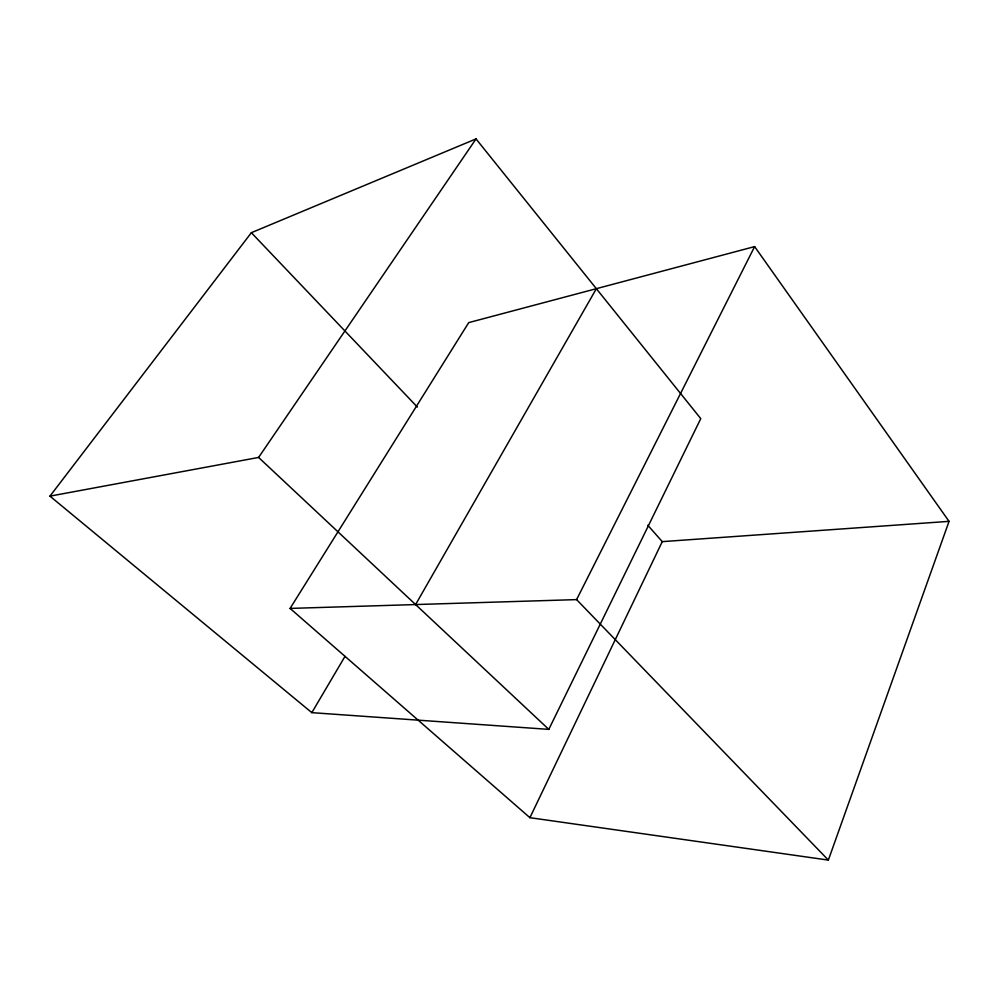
<?xml version="1.0" encoding="UTF-8"?>
<svg xmlns="http://www.w3.org/2000/svg" width="999" height="999" viewBox="0 0 999 999"><rect width="100%" height="100%" fill="white"/><g stroke="black" fill="none" stroke-linecap="round" stroke-linejoin="round"><path stroke-width="1.5" d="M828.358 860.089L949.05 521.353L754.62 246.603L468.718 322.615L290.085 608.416L529.907 817.681L828.358 860.089L576.585 599.612L290.085 608.416M529.907 817.681L662.262 541.633L949.05 521.353M548.801 729.382L700.761 418.631L476.024 138.911L251.361 232.692L49.95 496.141L311.825 712.649L548.801 729.382L258.591 457.442L49.95 496.141M576.585 599.612L754.62 246.603M415.596 604.557L596.366 288.686M311.825 712.649L344.992 656.393M258.591 457.442L476.024 138.911M251.361 232.692L417.37 407.068M647.789 525.262L662.262 541.633"/></g></svg>
